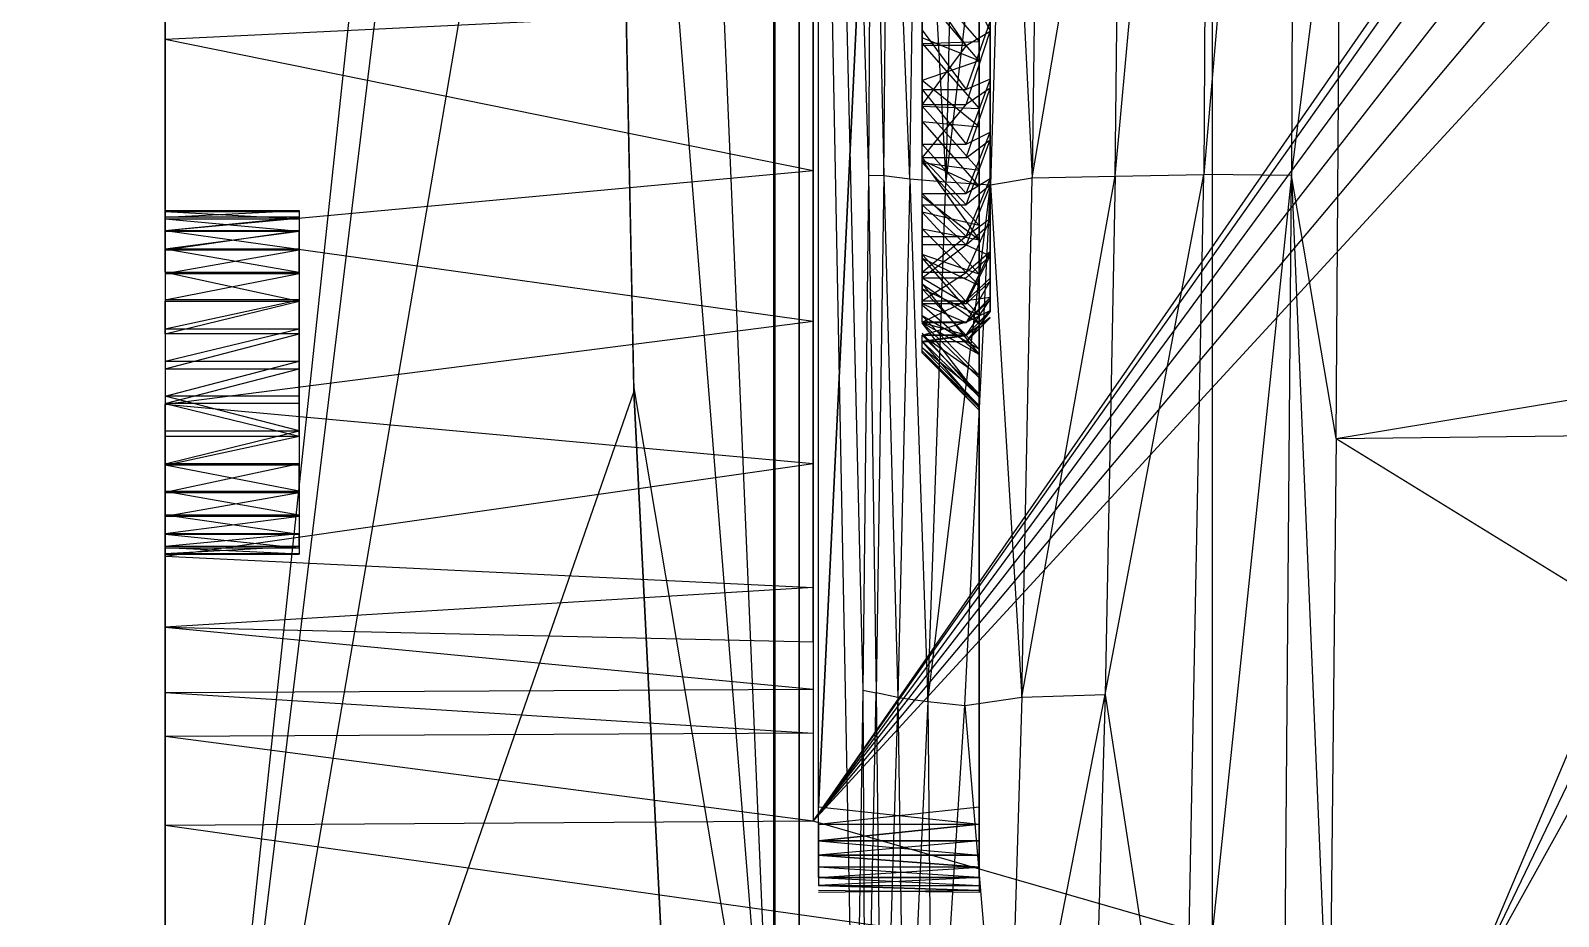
# Model space of a CAD drawing. Extents: x 11992 to 29481, y -6727 to 6811.
# Drawn here: x 12943.9 to 13054.7, y 2521.9 to 2586.1 of the extents above; entities that cross this region are included whole.
import ezdxf

# ---------------------------------------------------------------- set-up
doc = ezdxf.new("R2010")
doc.units = 0
doc.header["$MEASUREMENT"] = 0
doc.layers.get('0').update_dxf_attribs({"color": 8, "linetype": 'CONTINUOUS'})
for name, color, linetype in [('FF-FINISH【完成面】', 8, 'CONTINUOUS'), ('WALL', 8, 'CONTINUOUS'), ('zoylight 5回路', 4, 'CONTINUOUS')]:
    doc.layers.add(name, color=color, linetype=linetype)

msp = doc.modelspace()

# ---------------------------------------------------------------- linework, layer by layer
for p, q in [((12999.62, 2180.6, 559.57), (12999.62, 3630.6, 559.57)), ((12999.62, 2180.6, 429.57), (12999.62, 3630.6, 429.57)), ((12999.62, 2180.6, 429.57), (12999.62, 3630.6, 429.57)), ((12999.62, 2180.6, -40.43), (12999.62, 3630.6, -40.43)), ((12999.62, 3630.6, 559.57), (12999.62, 2180.6, 559.57)), ((12999.62, 3630.6, -2440.43), (12999.62, 2180.6, -2440.43)), ((12999.62, 3630.6, -2440.43), (12999.62, 2180.6, -2440.43)), ((12999.62, 3630.6, -2640.43), (12999.62, 2180.6, -2640.43)), ((12993.06, 2831.72, -2034.43), (12953.63, 2462.08, -2034.43)), ((12997.89, 2470.15, -2026.43), (12997.89, 2831.04, -2026.43)), ((12997.89, 2801.84, -2026.43), (13004.24, 2538.27, -1986.34)), ((12997.89, 2801.84, -2026.43), (13004.65, 2575.63, -1983.78)), ((12997.89, 2801.84, -2026.43), (13003.67, 2500.96, -1989.97)), ((13001.02, 2528.54, -1535.4), (13001.02, 2775.78, -1367.17)), ((13001.02, 2524.69, -1532.83), (13001.02, 2772.65, -1365.48)), ((13001.02, 2529.81, -1535.53), (13012.67, 2771.38, -1535.53)), ((13012.67, 2771.38, -1365.35), (13001.02, 2529.81, -1365.35)), ((12987.63, 2741.27, -2034.43), (12953.63, 2462.08, -2034.43)), ((12987.62, 2740.98, -2026.43), (12997.89, 2499.35, -2026.43)), ((13012.67, 2720.37, -1504.24), (13012.67, 2558.93, -1444.02)), ((13012.67, 2712.76, -1507.43), (13012.67, 2529.81, -1535.53)), ((13012.67, 2585.33, -1401.11), (13012.67, 2708.97, -1425.63)), ((13101.4, 2673.94, -2306.81), (13000.63, 2528.77, -2312)), ((13000.63, 2528.77, -2312), (13098.06, 2666.57, -2306.98)), ((13013.47, 2665.62, -1430.35), (13013.47, 2574.9, -1480.71)), ((13013.47, 2565.75, -1457.79), (13013.47, 2662.42, -1462.92)), ((13013.47, 2662.2, -1477.31), (13013.47, 2567.95, -1467.07)), ((13096.16, 2658.69, -2307.08), (13000.63, 2528.77, -2312)), ((13013.47, 2657.34, -1416.78), (13013.47, 2566.75, -1437.93)), ((13013.47, 2651.87, -1489.67), (13013.47, 2581.94, -1488.72)), ((13022.53, 2575.57, -1962.34), (13029.41, 2650.8, -1957.94)), ((13029.41, 2650.8, -1957.94), (13028.96, 2575.67, -1959.46)), ((12985.82, 2650.6, -2034.43), (12953.63, 2462.08, -2034.43)), ((12953.63, 2650.6, -2057.43), (12953.63, 2462.08, -2034.43)), ((12985.82, 2650.6, -2034.43), (12987.63, 2559.93, -2034.43)), ((12985.82, 2650.6, -2026.43), (12997.89, 2499.35, -2026.43)), ((12987.62, 2560.21, -2026.43), (12985.82, 2650.6, -2026.43)), ((13000.63, 2528.77, -2312), (13095.57, 2650.6, -2307.11)), ((13000.63, 2650.6, -2271.17), (13000.63, 2528.77, -2312)), ((13035.55, 2650.58, -1956.2), (13028.96, 2575.67, -1959.46)), ((13035.55, 2650.58, -1956.2), (13035.34, 2575.62, -1957.54)), ((12953.63, 2648.03, -2057.55), (12953.63, 2559.06, -2108.02)), ((13000.63, 2528.77, -2312), (13096.16, 2642.51, -2307.08)), ((13000.63, 2528.77, -2312), (13098.06, 2634.63, -2306.98)), ((13047.56, 2515.24, -2309.58), (13098.06, 2634.63, -2306.98)), ((13013.47, 2629.4, -1501.25), (13013.47, 2565.75, -1457.79)), ((13047.56, 2515.24, -2309.58), (13101.4, 2627.25, -2306.81)), ((13012.67, 2623.33, -1509), (13012.67, 2529.81, -1535.53)), ((13047.56, 2515.24, -2309.58), (13106.12, 2620.65, -2306.56)), ((13000.63, 2575.96, -2145.82), (13000.63, 2616.58, -2104.26)), ((13000.63, 2565.04, -2171.88), (13000.63, 2614.72, -2184.55)), ((13005.76, 2575.6, -1979.37), (13006.1, 2613.15, -1977.58)), ((13007.65, 2575.36, -1975.25), (13006.1, 2613.15, -1977.58)), ((13016.53, 2575.45, -1966.03), (13022.95, 2613.2, -1961.01)), ((13016.98, 2613.15, -1964.47), (13016.53, 2575.45, -1966.03)), ((13022.53, 2575.57, -1962.34), (13022.95, 2613.2, -1961.01)), ((13004.89, 2612.94, -1982.27), (13004.65, 2575.63, -1983.78)), ((13004.89, 2612.94, -1982.27), (13005.76, 2575.6, -1979.37)), ((13007.65, 2575.36, -1975.25), (13008.19, 2613.03, -1973.23)), ((13008.19, 2613.03, -1973.23), (13010.26, 2575.14, -1971.54)), ((13011.08, 2612.91, -1969.36), (13010.26, 2575.14, -1971.54)), ((13014.66, 2612.81, -1966.12), (13010.26, 2575.14, -1971.54)), ((13014.66, 2612.81, -1966.12), (13013.5, 2574.94, -1968.36)), ((13014.66, 2612.81, -1966.12), (13016.53, 2575.45, -1966.03)), ((13012.67, 2606.86, -1392.54), (13012.67, 2529.81, -1365.35)), ((12953.63, 2568.59, -2110.82), (12953.63, 2606.09, -2088.24)), ((13000.63, 2603.42, -2201.75), (13000.63, 2554.71, -2199.22)), ((13035.34, 2575.62, -1957.54), (13038.87, 2603.54, -1935.27)), ((13038.57, 2556.53, -1937.14), (13038.87, 2603.54, -1935.27)), ((13000.63, 2541.77, -2238.24), (13000.63, 2600.7, -2229.66)), ((13008.53, 2598.86, -1501.9), (13008.53, 2579.52, -1489.88)), ((12953.63, 2598.26, -2100.53), (12953.63, 2570.29, -2112.54)), ((13008.53, 2571.18, -1422.67), (13008.53, 2595.21, -1400.44)), ((13008.53, 2590.06, -1403.07), (13012.67, 2585.33, -1401.11)), ((13011.73, 2585.04, -1493.57), (13008.53, 2589.67, -1496.69)), ((13012.67, 2583.93, -1498.83), (13008.53, 2588.82, -1497.07)), ((13011.73, 2589.67, -1496.69), (13013.47, 2586.09, -1492.18)), ((13012.67, 2525.42, -1533.71), (13012.67, 2589.11, -1502.03)), ((12953.63, 2585.49, -2125.71), (13000.63, 2587.76, -2120.34)), ((13013.47, 2586.82, -1408.15), (13011.73, 2581.85, -1409.89)), ((12953.63, 2585.49, -2125.71), (13000.63, 2575.96, -2145.82)), ((12953.63, 2585.49, -2125.71), (12953.63, 2559.01, -2188.36)), ((13008.53, 2586.16, -1406.48), (13011.73, 2581.85, -1409.89)), ((13012.67, 2583.93, -1498.83), (13008.53, 2585.6, -1494.93)), ((13011.73, 2580.76, -1490), (13013.47, 2586.09, -1492.18)), ((13011.73, 2585.04, -1493.57), (13013.47, 2586.09, -1492.18)), ((13008.53, 2585.18, -1406.25), (13012.67, 2585.33, -1401.11)), ((13008.53, 2585.18, -1406.25), (13012.67, 2580.48, -1404.63)), ((13011.73, 2585.04, -1493.57), (13008.53, 2585.04, -1493.57)), ((13008.53, 2576.72, -1486.98), (13008.53, 2585.04, -1493.57)), ((13011.73, 2585.04, -1493.57), (13008.53, 2580.76, -1490)), ((13012.67, 2583.93, -1498.83), (13008.53, 2582.49, -1492.53)), ((13012.67, 2583.93, -1498.83), (13012.67, 2526.29, -1534.43)), ((13012.67, 2579.14, -1495.13), (13008.53, 2582.49, -1492.53)), ((13013.47, 2582.6, -1411.56), (13011.73, 2581.85, -1409.89)), ((13013.47, 2582.6, -1411.56), (13011.73, 2577.88, -1413.76)), ((13013.47, 2582.6, -1411.56), (13013.47, 2566.75, -1437.93)), ((13008.53, 2581.85, -1409.89), (13011.73, 2577.88, -1413.76)), ((13008.53, 2581.85, -1409.89), (13008.53, 2577.88, -1413.76)), ((13008.53, 2581.85, -1409.89), (13011.73, 2581.85, -1409.89)), ((13011.73, 2576.89, -1486.02), (13013.47, 2581.94, -1488.72)), ((13013.47, 2581.94, -1488.72), (13011.73, 2580.76, -1490)), ((13038.57, 2556.53, -1937.14), (13188.67, 2581.3, -1953.39)), ((13008.53, 2580.76, -1490), (13011.73, 2580.76, -1490)), ((13008.53, 2576.89, -1486.02), (13011.73, 2580.76, -1490)), ((13012.67, 2576, -1408.64), (13008.53, 2580.65, -1409.94)), ((13008.53, 2574.3, -1418.04), (13008.53, 2580.65, -1409.94)), ((13008.53, 2580.65, -1409.94), (13012.67, 2580.48, -1404.63)), ((13012.67, 2580.48, -1404.63), (13012.67, 2568.44, -1417.83)), ((13008.53, 2579.52, -1489.88), (13012.67, 2579.14, -1495.13)), ((13008.53, 2579.52, -1489.88), (13012.67, 2574.8, -1491.01)), ((13011.73, 2574.3, -1418.04), (13013.47, 2578.76, -1415.37)), ((13011.73, 2577.88, -1413.76), (13013.47, 2578.76, -1415.37)), ((13012.67, 2579.14, -1495.13), (13012.67, 2524.69, -1368.04)), ((13008.53, 2577.88, -1413.76), (13011.73, 2574.3, -1418.04)), ((13008.53, 2577.88, -1413.76), (13011.73, 2577.88, -1413.76)), ((13011.73, 2573.48, -1481.72), (13013.47, 2578.2, -1484.87)), ((13011.73, 2576.89, -1486.02), (13013.47, 2578.2, -1484.87)), ((13011.73, 2573.48, -1481.72), (13008.53, 2576.89, -1486.02)), ((13011.73, 2576.89, -1486.02), (13008.53, 2576.89, -1486.02)), ((13008.53, 2569.62, -1477.03), (13008.53, 2576.72, -1486.98)), ((13008.53, 2576.72, -1486.98), (13012.67, 2570.95, -1486.54)), ((13008.53, 2576.72, -1486.98), (13012.67, 2574.8, -1491.01)), ((13008.53, 2576.55, -1414.08), (13012.67, 2576, -1408.64)), ((13008.53, 2576.55, -1414.08), (13012.67, 2571.97, -1413.06)), ((12953.63, 2571.62, -2156.6), (13000.63, 2575.96, -2145.82)), ((13004.65, 2575.63, -1983.78), (13004.24, 2538.27, -1986.34)), ((13004.65, 2575.63, -1983.78), (13005.76, 2575.6, -1979.37)), ((13004.65, 2575.63, -1983.78), (13005.2, 2538.08, -1982.4)), ((13005.76, 2575.6, -1979.37), (13005.2, 2538.08, -1982.4)), ((13005.76, 2575.6, -1979.37), (13006.78, 2537.75, -1978.68)), ((13005.76, 2575.6, -1979.37), (13007.65, 2575.36, -1975.25)), ((13013.47, 2575.37, -1419.52), (13011.73, 2574.3, -1418.04)), ((13011.73, 2571.18, -1422.67), (13013.47, 2575.37, -1419.52)), ((13013.5, 2574.94, -1968.36), (13016.53, 2575.45, -1966.03)), ((13015.76, 2537.77, -1968.63), (13022.53, 2575.57, -1962.34)), ((13015.76, 2537.77, -1968.63), (13016.53, 2575.45, -1966.03)), ((13016.53, 2575.45, -1966.03), (13022.53, 2575.57, -1962.34)), ((13021.81, 2537.95, -1964.55), (13028.96, 2575.67, -1959.46)), ((13022.53, 2575.57, -1962.34), (13021.81, 2537.95, -1964.55)), ((13022.53, 2575.57, -1962.34), (13028.96, 2575.67, -1959.46)), ((13027.52, 2501.07, -1964), (13028.96, 2575.67, -1959.46)), ((13035.34, 2575.62, -1957.54), (13027.52, 2501.07, -1964)), ((13035.34, 2575.62, -1957.54), (13028.96, 2575.67, -1959.46)), ((13034.71, 2500.82, -1961.5), (13035.34, 2575.62, -1957.54)), ((13038.57, 2556.53, -1937.14), (13035.34, 2575.62, -1957.54)), ((13035.34, 2575.62, -1957.54), (13038.08, 2509.58, -1940.25)), ((13007.65, 2575.36, -1975.25), (13006.78, 2537.75, -1978.68)), ((13007.65, 2575.36, -1975.25), (13010.26, 2575.14, -1971.54)), ((13007.65, 2575.36, -1975.25), (13008.94, 2537.44, -1975.26)), ((13008.53, 2574.3, -1418.04), (13011.73, 2574.3, -1418.04)), ((13008.53, 2574.3, -1418.04), (13011.73, 2571.18, -1422.67)), ((13008.94, 2537.44, -1975.26), (13010.26, 2575.14, -1971.54)), ((13008.94, 2537.44, -1975.26), (13013.5, 2574.94, -1968.36)), ((13010.26, 2575.14, -1971.54), (13013.5, 2574.94, -1968.36)), ((13011.63, 2537.15, -1972.24), (13013.5, 2574.94, -1968.36)), ((13013.47, 2574.9, -1480.71), (13011.73, 2570.57, -1477.16)), ((13013.47, 2574.9, -1480.71), (13011.73, 2573.48, -1481.72)), ((13013.5, 2574.94, -1968.36), (13015.76, 2537.77, -1968.63)), ((13008.53, 2574.12, -1483.86), (13012.67, 2570.95, -1486.54)), ((13008.53, 2573.48, -1481.72), (13011.73, 2570.57, -1477.16)), ((13008.53, 2573.48, -1481.72), (13008.53, 2566.3, -1467.63)), ((13008.53, 2573.48, -1481.72), (13011.73, 2573.48, -1481.72)), ((12953.63, 2573.06, -2121.42), (12953.63, 2571.62, -2156.6)), ((12953.63, 2573.06, -2121.42), (12963.36, 2573.06, -2121.42)), ((12953.63, 2572.59, -2123.95), (12963.36, 2573.06, -2121.42)), ((12953.63, 2573.06, -2121.42), (12963.36, 2573, -2118.89)), ((12953.63, 2573, -2118.89), (12963.36, 2573, -2118.89)), ((12953.63, 2572.47, -2116.53), (12953.63, 2573, -2118.89)), ((12953.63, 2573, -2118.89), (12963.36, 2572.47, -2116.53)), ((12963.36, 2572.59, -2123.95), (12953.63, 2572.59, -2123.95)), ((12953.63, 2571.62, -2126.33), (12963.36, 2572.59, -2123.95)), ((12953.63, 2572.47, -2116.53), (12963.36, 2572.47, -2116.53)), ((12953.63, 2572.47, -2116.53), (12963.36, 2571.57, -2114.44)), ((12963.36, 2573.06, -2121.42), (12963.36, 2562.13, -2132.83)), ((12963.36, 2572.59, -2123.95), (12963.36, 2548.14, -2119.44)), ((13012.67, 2568.44, -1417.83), (13008.53, 2572.95, -1418.59)), ((13008.53, 2564.98, -1437.84), (13008.53, 2572.95, -1418.59)), ((13012.67, 2571.97, -1413.06), (13008.53, 2572.95, -1418.59)), ((13013.47, 2572.46, -1423.93), (13011.73, 2568.58, -1427.57)), ((13013.47, 2572.46, -1423.93), (13011.73, 2571.18, -1422.67)), ((13011.73, 2570.57, -1477.16), (13013.47, 2572.09, -1476.3)), ((12953.63, 2571.62, -2156.6), (13000.63, 2565.04, -2171.88)), ((12953.63, 2571.62, -2126.33), (12963.36, 2571.62, -2126.33)), ((12953.63, 2570.21, -2128.42), (12963.36, 2571.62, -2126.33)), ((12953.63, 2570.29, -2112.54), (12963.36, 2571.57, -2114.44)), ((12953.63, 2571.57, -2114.44), (12963.36, 2571.57, -2114.44)), ((12963.36, 2568.49, -2130.12), (12963.36, 2571.62, -2126.33)), ((13008.53, 2571.74, -1480.53), (13012.67, 2570.95, -1486.54)), ((13008.53, 2571.74, -1480.53), (13012.67, 2567.63, -1481.81)), ((13008.53, 2571.18, -1422.67), (13011.73, 2571.18, -1422.67)), ((13011.73, 2571.18, -1422.67), (13008.53, 2568.58, -1427.57)), ((13008.53, 2571.18, -1422.67), (13008.53, 2566.19, -1469.59)), ((12953.63, 2570.29, -2112.54), (12963.36, 2568.59, -2110.82)), ((12953.63, 2570.29, -2112.54), (12963.36, 2570.29, -2112.54)), ((12953.63, 2570.21, -2128.42), (12963.36, 2570.21, -2128.42)), ((12953.63, 2568.49, -2130.12), (12963.36, 2570.21, -2128.42)), ((13008.53, 2568.18, -1472.44), (13011.73, 2570.57, -1477.16)), ((13008.53, 2568.18, -1472.44), (13008.53, 2570.57, -1477.16)), ((13011.73, 2570.57, -1477.16), (13008.53, 2570.57, -1477.16)), ((13012.67, 2568.44, -1417.83), (13008.53, 2569.88, -1423.38)), ((13012.67, 2565.44, -1422.86), (13008.53, 2569.88, -1423.38)), ((13011.73, 2570.57, -1477.16), (13013.47, 2569.77, -1471.73)), ((13013.47, 2570.06, -1428.52), (13011.73, 2568.58, -1427.57)), ((13013.47, 2570.06, -1428.52), (13011.73, 2566.51, -1432.66)), ((13008.53, 2569.62, -1477.03), (13012.67, 2564.86, -1476.9)), ((13008.53, 2569.62, -1477.03), (13012.67, 2567.63, -1481.81)), ((13011.73, 2568.18, -1472.44), (13013.47, 2569.77, -1471.73)), ((13011.73, 2566.3, -1467.63), (13013.47, 2569.77, -1471.73)), ((12953.63, 2568.59, -2110.82), (12963.36, 2566.5, -2109.41)), ((12953.63, 2568.59, -2110.82), (12963.36, 2568.59, -2110.82)), ((12953.63, 2568.49, -2130.12), (12963.36, 2568.49, -2130.12)), ((12953.63, 2566.59, -2131.4), (12963.36, 2568.49, -2130.12)), ((13008.53, 2566.51, -1432.66), (13011.73, 2568.58, -1427.57)), ((13011.73, 2568.58, -1427.57), (13008.53, 2568.58, -1427.57)), ((13008.53, 2568.18, -1472.44), (13011.73, 2566.3, -1467.63)), ((13008.53, 2568.18, -1472.44), (13011.73, 2568.18, -1472.44)), ((13008.53, 2567.76, -1473.37), (13012.67, 2564.86, -1476.9)), ((13008.53, 2567.76, -1473.37), (13012.67, 2562.63, -1471.9)), ((13013.47, 2568.16, -1433.21), (13011.73, 2566.51, -1432.66)), ((13011.73, 2564.93, -1462.8), (13013.47, 2567.95, -1467.07)), ((13011.73, 2566.3, -1467.63), (13013.47, 2567.95, -1467.07)), ((13012.67, 2568.44, -1417.83), (13012.67, 2525.42, -1367.17)), ((12963.36, 2566.59, -2131.4), (12953.63, 2566.59, -2131.4)), ((12953.63, 2564.49, -2132.31), (12963.36, 2566.59, -2131.4)), ((13012.67, 2563, -1428.06), (13008.53, 2567.38, -1428.36)), ((13012.67, 2565.44, -1422.86), (13008.53, 2567.38, -1428.36)), ((13011.73, 2564.98, -1437.84), (13013.47, 2566.75, -1437.93)), ((13013.47, 2566.75, -1437.93), (13011.73, 2566.51, -1432.66)), ((13011.73, 2564.93, -1462.8), (13013.47, 2566.62, -1462.4)), ((13011.73, 2564.03, -1458.03), (13013.47, 2566.62, -1462.4)), ((13013.47, 2566.75, -1437.93), (13013.47, 2565.75, -1457.79)), ((12953.63, 2564.12, -2108.43), (12953.63, 2566.5, -2109.41)), ((12953.63, 2564.12, -2108.43), (12963.36, 2566.5, -2109.41)), ((12953.63, 2566.5, -2109.41), (12963.36, 2566.5, -2109.41)), ((12963.36, 2556.7, -2108.55), (12963.36, 2566.5, -2109.41)), ((13008.53, 2566.51, -1432.66), (13011.73, 2566.51, -1432.66)), ((13008.53, 2564.98, -1437.84), (13011.73, 2566.51, -1432.66)), ((13011.73, 2564.93, -1462.8), (13008.53, 2566.3, -1467.63)), ((13011.73, 2566.3, -1467.63), (13008.53, 2566.3, -1467.63)), ((13012.67, 2562.63, -1471.9), (13008.53, 2566.19, -1469.59)), ((13012.67, 2563, -1428.06), (13008.53, 2565.43, -1433.44)), ((13008.53, 2565.43, -1433.44), (13012.67, 2561.12, -1433.34)), ((13013.47, 2565.82, -1442.65), (13011.73, 2564, -1443.05)), ((13011.73, 2564.98, -1437.84), (13013.47, 2565.82, -1442.65)), ((13013.47, 2565.75, -1457.79), (13011.73, 2563.56, -1453.2)), ((13013.47, 2565.75, -1457.79), (13011.73, 2564.03, -1458.03)), ((12953.63, 2559.01, -2188.36), (13000.63, 2565.04, -2171.88)), ((12953.63, 2564.49, -2132.31), (12953.63, 2562.13, -2132.83)), ((12953.63, 2564.49, -2132.31), (12963.36, 2564.49, -2132.31)), ((12953.63, 2562.13, -2132.83), (12963.36, 2564.49, -2132.31)), ((12963.36, 2564.49, -2132.31), (12963.36, 2556.7, -2108.55)), ((13011.73, 2564.98, -1437.84), (13008.53, 2564, -1443.05)), ((13011.73, 2564.98, -1437.84), (13008.53, 2564.98, -1437.84)), ((13011.73, 2564.03, -1458.03), (13008.53, 2564.93, -1462.8)), ((13011.73, 2564.93, -1462.8), (13008.53, 2564.93, -1462.8)), ((13012.67, 2562.63, -1471.9), (13008.53, 2564.91, -1465.73)), ((13012.67, 2560.93, -1466.89), (13008.53, 2564.91, -1465.73)), ((13012.67, 2559.56, -1461.12), (13008.53, 2564.91, -1465.73)), ((13013.47, 2565.31, -1447.55), (13011.73, 2564, -1443.05)), ((13011.73, 2563.54, -1448.19), (13013.47, 2565.31, -1447.55)), ((13013.47, 2565.28, -1452.62), (13011.73, 2563.56, -1453.2)), ((13011.73, 2563.54, -1448.19), (13013.47, 2565.28, -1452.62)), ((12953.63, 2561.58, -2107.97), (12963.36, 2564.12, -2108.43)), ((12963.36, 2564.12, -2108.43), (12953.63, 2564.12, -2108.43)), ((13008.53, 2564.17, -1462.95), (13012.67, 2559.56, -1461.12)), ((13011.73, 2564.03, -1458.03), (13008.53, 2563.56, -1453.2)), ((13011.73, 2564.03, -1458.03), (13008.53, 2564.03, -1458.03)), ((13008.53, 2564.03, -1438.54), (13012.67, 2559.77, -1438.64)), ((13008.53, 2562.74, -1449.04), (13008.53, 2564.03, -1458.03)), ((13008.53, 2564.03, -1438.54), (13012.67, 2561.12, -1433.34)), ((13011.73, 2564, -1443.05), (13008.53, 2564, -1443.05)), ((13008.53, 2563.54, -1448.19), (13011.73, 2564, -1443.05)), ((13012.67, 2559.56, -1461.12), (13008.53, 2563.59, -1460.15)), ((13008.53, 2563.54, -1448.19), (13008.53, 2563.59, -1460.15)), ((13012.67, 2558.78, -1455.33), (13008.53, 2563.59, -1460.15)), ((13011.73, 2563.54, -1448.19), (13008.53, 2563.56, -1453.2)), ((13008.53, 2563.56, -1453.2), (13011.73, 2563.56, -1453.2)), ((13011.73, 2563.54, -1448.19), (13008.53, 2563.54, -1448.19)), ((12953.63, 2562.13, -2132.83), (12963.36, 2562.13, -2132.83)), ((12953.63, 2559.61, -2132.89), (12963.36, 2562.13, -2132.83)), ((13008.53, 2563.14, -1443.68), (13012.67, 2559.77, -1438.64)), ((13008.53, 2563.14, -1443.68), (13012.67, 2558.93, -1444.02)), ((13012.67, 2558.59, -1449.6), (13008.53, 2562.88, -1454.55)), ((13012.67, 2558.78, -1455.33), (13008.53, 2562.88, -1454.55)), ((13008.53, 2562.74, -1449.04), (13012.67, 2558.59, -1449.6)), ((13008.53, 2562.74, -1449.04), (13012.67, 2558.93, -1444.02)), ((12953.63, 2559.06, -2108.02), (12963.36, 2561.58, -2107.97)), ((12953.63, 2561.58, -2107.97), (12963.36, 2561.58, -2107.97)), ((13012.67, 2524.69, -1532.83), (13012.67, 2561.12, -1433.34)), ((12987.63, 2559.93, -2034.43), (12953.63, 2462.08, -2034.43)), ((12989.87, 2515.08, -2026.43), (12987.62, 2560.21, -2026.43)), ((12987.62, 2560.21, -2026.43), (12997.89, 2499.35, -2026.43)), ((12987.62, 2560.21, -2026.43), (12987.63, 2559.93, -2034.43)), ((12989.87, 2515.08, -2026.43), (12987.63, 2559.93, -2034.43)), ((12987.63, 2559.93, -2034.43), (12989.89, 2514.66, -2034.43)), ((12963.36, 2559.61, -2132.89), (12953.63, 2559.61, -2132.89)), ((12963.36, 2557.08, -2132.42), (12953.63, 2559.61, -2132.89)), ((12953.63, 2559.06, -2108.02), (12963.36, 2556.7, -2108.55)), ((12963.36, 2559.06, -2108.02), (12953.63, 2559.06, -2108.02)), ((12953.63, 2559.01, -2188.36), (12953.63, 2499.64, -2244.79)), ((12953.63, 2559.01, -2188.36), (13000.63, 2554.71, -2199.22)), ((12953.63, 2514.65, -2314.43), (12953.63, 2559.01, -2188.36)), ((12963.36, 2559.61, -2132.89), (12963.36, 2548.72, -2124.32)), ((13012.67, 2558.78, -1455.33), (13012.67, 2523.6, -1529.31)), ((13038.57, 2556.53, -1937.14), (13188.5, 2558.22, -1954.4)), ((12953.63, 2557.08, -2132.42), (12953.63, 2554.69, -2131.45)), ((12953.63, 2557.08, -2132.42), (12963.36, 2557.08, -2132.42)), ((12953.63, 2554.69, -2131.45), (12963.36, 2557.08, -2132.42)), ((12953.63, 2554.6, -2109.46), (12963.36, 2556.7, -2108.55)), ((12953.63, 2556.7, -2108.55), (12963.36, 2556.7, -2108.55)), ((13038.57, 2556.53, -1937.14), (13038.08, 2509.58, -1940.25)), ((13038.57, 2556.53, -1937.14), (13113.1, 2510.65, -1948.66)), ((12953.63, 2548, -2219.52), (13000.63, 2554.71, -2199.22)), ((12963.36, 2554.69, -2131.45), (12953.63, 2554.69, -2131.45)), ((12963.36, 2554.69, -2131.45), (12953.63, 2552.6, -2130.04)), ((12963.36, 2552.71, -2110.73), (12953.63, 2554.6, -2109.46)), ((12963.36, 2554.6, -2109.46), (12953.63, 2554.6, -2109.46)), ((12963.36, 2554.69, -2131.45), (12963.36, 2552.6, -2130.04)), ((12963.36, 2552.71, -2110.73), (12963.36, 2554.6, -2109.46)), ((12953.63, 2550.99, -2112.43), (12953.63, 2552.71, -2110.73)), ((12953.63, 2552.71, -2110.73), (12963.36, 2550.99, -2112.43)), ((12953.63, 2552.71, -2110.73), (12963.36, 2552.71, -2110.73)), ((12953.63, 2552.6, -2130.04), (12963.36, 2552.6, -2130.04)), ((12953.63, 2550.9, -2128.32), (12963.36, 2552.6, -2130.04)), ((12953.63, 2550.99, -2112.43), (12963.36, 2549.58, -2114.53)), ((12953.63, 2550.99, -2112.43), (12963.36, 2550.99, -2112.43)), ((12953.63, 2550.9, -2128.32), (12963.36, 2550.9, -2128.32)), ((12953.63, 2549.63, -2126.42), (12963.36, 2550.9, -2128.32)), ((12953.63, 2549.63, -2126.42), (12963.36, 2549.63, -2126.42)), ((12953.63, 2548.72, -2124.32), (12963.36, 2549.63, -2126.42)), ((12953.63, 2549.58, -2114.53), (12963.36, 2548.6, -2116.91)), ((12953.63, 2549.58, -2114.53), (12963.36, 2549.58, -2114.53)), ((12963.36, 2548.6, -2116.91), (12963.36, 2549.58, -2114.53)), ((12953.63, 2548.72, -2124.32), (12963.36, 2548.72, -2124.32)), ((12953.63, 2548.19, -2121.96), (12963.36, 2548.72, -2124.32)), ((12963.36, 2548.14, -2119.44), (12953.63, 2548.6, -2116.91)), ((12953.63, 2548.6, -2116.91), (12963.36, 2548.6, -2116.91)), ((12953.63, 2473.35, -2104.77), (12953.63, 2548.19, -2121.96)), ((12953.63, 2548.19, -2121.96), (12963.36, 2548.19, -2121.96)), ((12963.36, 2548.19, -2121.96), (12953.63, 2548.14, -2119.44)), ((12953.63, 2548.14, -2119.44), (12963.36, 2548.14, -2119.44)), ((12953.63, 2485.87, -2174.9), (12953.63, 2548, -2219.52)), ((12953.63, 2548, -2219.52), (13000.63, 2545.71, -2225.55)), ((13000.63, 2545.71, -2225.55), (12953.63, 2542.85, -2235.61)), ((12953.63, 2542.85, -2235.61), (13000.63, 2541.77, -2238.24)), ((12953.63, 2542.85, -2235.61), (13000.63, 2538.34, -2250.42)), ((12953.63, 2538.11, -2252.2), (13000.63, 2538.34, -2250.42)), ((12953.63, 2538.11, -2252.2), (13000.63, 2535.15, -2266.26)), ((13004.24, 2538.27, -1986.34), (13003.67, 2500.96, -1989.97)), ((13004.24, 2538.27, -1986.34), (13005.2, 2538.08, -1982.4)), ((13004.24, 2538.27, -1986.34), (13004.43, 2501.09, -1986.61)), ((13004.43, 2501.09, -1986.61), (13005.2, 2538.08, -1982.4)), ((13006.78, 2537.75, -1978.68), (13005.2, 2538.08, -1982.4)), ((13005.2, 2538.08, -1982.4), (13005.65, 2501.2, -1983.39)), ((13006.78, 2537.75, -1978.68), (13005.65, 2501.2, -1983.39)), ((13006.78, 2537.75, -1978.68), (13008.94, 2537.44, -1975.26)), ((13006.78, 2537.75, -1978.68), (13007.29, 2501.27, -1980.36)), ((13011.63, 2537.15, -1972.24), (13015.76, 2537.77, -1968.63)), ((13014.67, 2501.31, -1972.14), (13021.81, 2537.95, -1964.55)), ((13015.76, 2537.77, -1968.63), (13014.67, 2501.31, -1972.14)), ((13015.76, 2537.77, -1968.63), (13021.81, 2537.95, -1964.55)), ((13021.81, 2537.95, -1964.55), (13020.78, 2501.23, -1967.58)), ((13021.81, 2537.95, -1964.55), (13027.52, 2501.07, -1964)), ((13008.94, 2537.44, -1975.26), (13007.29, 2501.27, -1980.36)), ((13008.94, 2537.44, -1975.26), (13009.32, 2501.31, -1977.58)), ((13008.94, 2537.44, -1975.26), (13011.63, 2537.15, -1972.24)), ((13009.32, 2501.31, -1977.58), (13011.63, 2537.15, -1972.24)), ((13011.63, 2537.15, -1972.24), (13014.67, 2501.31, -1972.14)), ((13000.63, 2535.15, -2266.26), (12953.63, 2534.91, -2268.12)), ((13000.63, 2528.77, -2312), (12953.63, 2534.91, -2268.12)), ((13001.02, 2529.81, -1535.53), (13012.67, 2528.54, -1535.4)), ((13001.02, 2528.54, -1365.48), (13012.67, 2529.81, -1365.35)), ((13012.67, 2529.81, -1535.53), (13012.67, 2529.81, -1365.35)), ((13000.63, 2528.77, -2312), (12953.63, 2528.46, -2314.43)), ((13047.56, 2515.24, -2309.58), (12953.63, 2528.46, -2314.43)), ((13047.56, 2515.24, -2309.58), (13000.63, 2528.77, -2312)), ((13001.02, 2527.34, -1535.02), (13012.67, 2528.54, -1535.4)), ((13012.67, 2528.54, -1365.48), (13001.02, 2527.34, -1365.86)), ((13001.02, 2528.54, -1365.48), (13001.02, 2524.11, -1369.1)), ((13001.02, 2528.54, -1365.48), (13012.67, 2528.54, -1365.48)), ((13001.02, 2528.54, -1535.4), (13012.67, 2528.54, -1535.4)), ((13012.67, 2528.54, -1535.4), (13012.67, 2527.34, -1535.02)), ((13012.67, 2527.34, -1365.86), (13001.02, 2527.34, -1365.86)), ((13001.02, 2527.34, -1535.02), (13012.67, 2527.34, -1535.02)), ((13001.02, 2527.34, -1535.02), (13012.67, 2526.29, -1534.43)), ((13012.67, 2527.34, -1365.86), (13001.02, 2526.29, -1366.44)), ((13012.67, 2525.42, -1533.71), (13001.02, 2526.29, -1534.43)), ((13001.02, 2526.29, -1366.44), (13001.02, 2525.42, -1367.17)), ((13001.02, 2526.29, -1366.44), (13012.67, 2526.29, -1366.44)), ((13012.67, 2526.29, -1534.43), (13001.02, 2526.29, -1534.43)), ((13001.02, 2526.29, -1366.44), (13012.67, 2525.42, -1367.17)), ((13012.67, 2525.42, -1367.17), (13001.02, 2525.42, -1367.17)), ((13012.67, 2525.42, -1533.71), (13001.02, 2525.42, -1533.71)), ((13012.67, 2524.69, -1532.83), (13001.02, 2525.42, -1533.71)), ((13001.02, 2524.69, -1368.04), (13012.67, 2525.42, -1367.17)), ((13001.02, 2524.69, -1532.83), (13012.67, 2524.11, -1531.78)), ((13012.67, 2524.69, -1532.83), (13001.02, 2524.69, -1532.83)), ((13001.02, 2524.69, -1368.04), (13012.67, 2524.69, -1368.04)), ((13012.67, 2524.69, -1368.04), (13001.02, 2524.11, -1369.1)), ((13001.02, 2524.11, -1531.78), (13012.67, 2524.11, -1531.78)), ((13001.02, 2524.11, -1369.1), (13012.67, 2524.11, -1369.1)), ((13012.67, 2523.73, -1530.58), (13001.02, 2524.11, -1531.78)), ((13001.02, 2524.11, -1369.1), (13012.67, 2523.73, -1370.29)), ((13012.67, 2523.6, -1529.31), (13001.02, 2523.73, -1530.58)), ((13012.67, 2523.73, -1370.29), (13001.02, 2523.6, -1371.57)), ((13001.02, 2523.6, -1529.31), (13001.02, 2523.6, -1371.57)), ((13001.02, 2523.6, -1529.31), (13001.02, 2523.6, -1371.57)), ((13012.67, 2523.73, -1530.58), (13012.67, 2523.73, -1370.29))]:
    msp.add_line(p, q)
at = {"layer": 'FF-FINISH【完成面】', "linetype": 'ByBlock', "elevation": 0}
msp.add_lwpolyline([(13029.61, 2150.55), (13029.61, 3000.55), (13029.61, 3000.55), (13029.61, 3600.55), (13819.61, 3600.55)], dxfattribs=at)
at = {"layer": 'WALL', "linetype": 'ByBlock', "elevation": 0}
msp.add_lwpolyline([(12997.76, 3030.55), (12997.76, 2180.55), (12599.62, 2180.55)], dxfattribs=at)
at = {"layer": 'zoylight 5回路', "linetype": 'Continuous'}
msp.add_arc((20773.15, 2167.44), 8113.9, 156.205785, 184.910423, dxfattribs=at)

doc.saveas('drawing.dxf')
